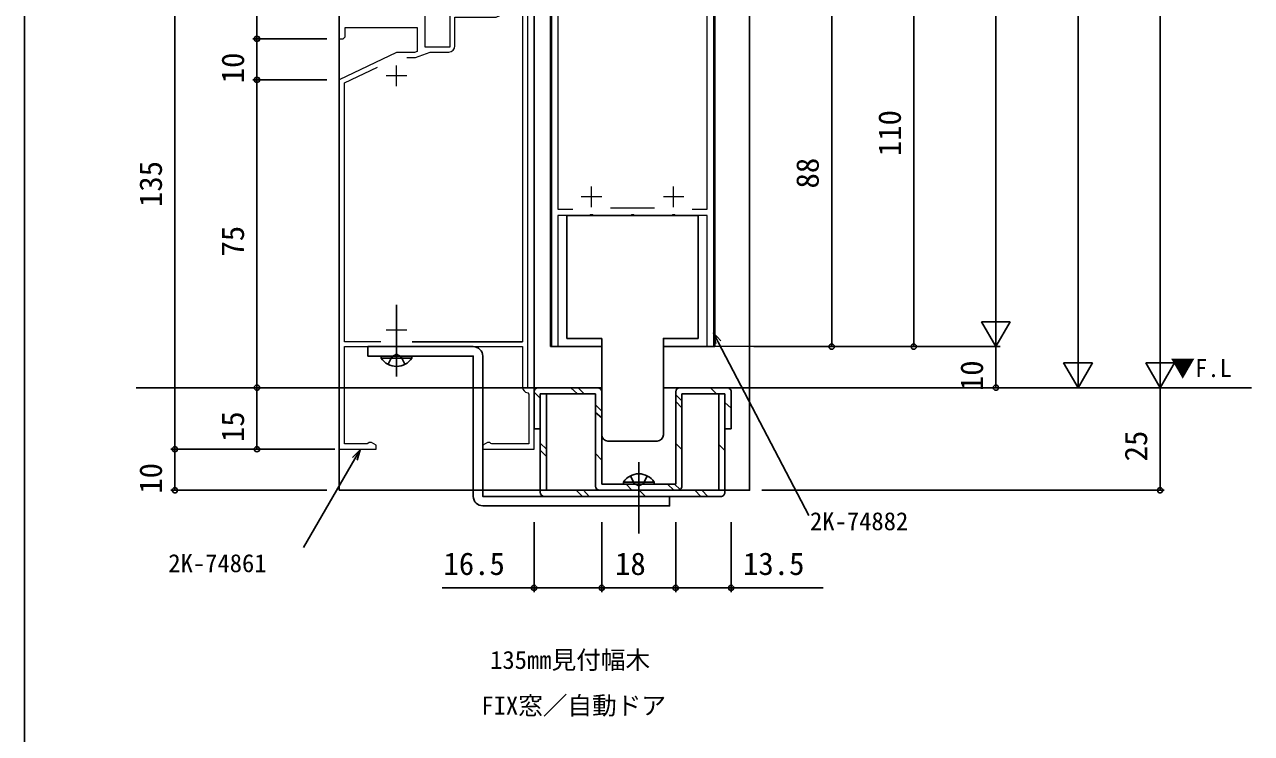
# Model space of a CAD drawing. Units: millimetres, scale not verified. Extents: x -437 to 438, y -681 to 679.
# Drawn here: x -436.7 to -137.8, y -157.7 to 15.1 of the extents above; entities that cross this region are included whole.
import ezdxf
from ezdxf.enums import TextEntityAlignment as Align

# ---------------------------------------------------------------- set-up
doc = ezdxf.new("R2010")
doc.units = ezdxf.units.MM
doc.header["$LTSCALE"] = 4
for name, color, linetype in [('0-1_USER1', 3, 'Continuous'), ('0-3_YKK_12', 2, 'Continuous'), ('0-4_YKK_13', 4, 'Continuous'), ('0-6_YKK_D', 6, 'Continuous'), ('0-7_YKK_ZWAK', 7, 'Continuous')]:
    doc.layers.add(name, color=color, linetype=linetype)
doc.layers.add('0-2_YKK_11', color=7, linetype='Continuous', lineweight=18)
doc.styles.add('ＭＳ ゴシック', font='')
doc.styles.get('ＭＳ ゴシック').set_extended_font_data('MS Gothic')

msp = doc.modelspace()

# ---------------------------------------------------------------- linework, layer by layer
at = {"layer": '0-2_YKK_11', "color": 2}
for p, q in [((-346.077, 0.1), (-346.077, 5.1)), ((-343.577, 2.6), (-348.577, 2.6)), ((-298.577, -29.4), (-298.577, -24.4)), ((-278.577, -29.4), (-278.577, -24.4)), ((-296.077, -26.9), (-301.077, -26.9)), ((-276.077, -26.9), (-281.077, -26.9)), ((-343.577, -59.4), (-348.577, -59.4)), ((-346.077, -61.9), (-346.077, -56.9))]:
    msp.add_line(p, q, dxfattribs=at)
at = {"layer": '0-2_YKK_11'}
for p, q in [((-293.928, -29.6), (-283.226, -29.6)), ((-255.368, -63.405), (-268.577, -63.405))]:
    msp.add_line(p, q, dxfattribs=at)
for points in [[(-314.077, -73.4), (-314.077, 46.6)], [(-268.877, 24.6), (-268.877, -63.4), (-270.377, -63.4), (-270.377, -31.4), (-278.119, -31.4), (-278.302, -31.28), (-278.852, -31.28), (-279.035, -31.4), (-288.119, -31.4), (-288.302, -31.28), (-288.852, -31.28), (-289.035, -31.4), (-298.119, -31.4), (-298.302, -31.28), (-298.852, -31.28), (-299.035, -31.4), (-306.777, -31.4), (-306.777, -63.4), (-308.277, -63.4), (-308.277, 24.6)], [(-360.077, 18.1), (-360.077, 11.6), (-359.077, 11.6), (-358.577, 12.1), (-358.577, 14.4), (-341.077, 14.4)], [(-331.877, 9.9), (-331.877, 16.9), (-321.811, 16.9), (-315.84, 19.684), (-315.377, 19.39), (-315.377, -62.2), (-342.282, -62.2), (-315.377, -62.2)], [(-333.077, 18.1), (-333.077, 9.6), (-339.077, 9.6), (-339.077, 18.1)], [(-293.353, 19.8), (-306.777, 19.8), (-306.777, -29.9), (-303.105, -29.9)], [(-274.049, -29.9), (-270.377, -29.9), (-270.377, 19.8), (-283.801, 19.8), (-270.377, 19.8)], [(-341.077, 14.4), (-341.077, 8.515), (-341.669, 8.3), (-346.077, 8.3), (-360.077, 1.6), (-360.077, -88.4), (-351.077, -88.4), (-351.077, -87.42), (-352.203, -86.77), (-352.777, -86.77), (-353.059, -86.968), (-353.247, -87.1), (-358.777, -87.1), (-358.777, -63.4), (-346.537, -63.4), (-346.353, -63.28), (-345.803, -63.28), (-345.62, -63.4), (-315.377, -63.4), (-315.377, -73.2)], [(-343.539, 7.1), (-341.457, 7.1), (-337.886, 8.4), (-333.377, 8.4)], [(-349.872, -62.2), (-358.777, -62.2), (-358.777, 0.892), (-350.723, 4.746)], [(-314.127, -74.679), (-313.877, -74.975), (-313.877, -87.1), (-322.907, -87.1), (-323.095, -86.968), (-323.377, -86.77), (-323.951, -86.77), (-325.077, -87.42), (-325.077, -88.4), (-312.577, -88.4), (-312.577, -73.4), (-314.077, -73.4)]]:
    msp.add_lwpolyline(points, dxfattribs=at)
for centre, start, end in [((-333.377, 9.9), 270.00001, 359.99999), ((-313.877, -73.2), 180.00001, 260.40592)]:
    msp.add_arc(centre, 1.5, start, end, dxfattribs=at)
at = {"layer": '0-3_YKK_12'}
for p, q in [((-360.077, -73.4), (-360.077, 164.298)), ((-312.577, -73.4), (-312.577, 164.298)), ((-308.577, -63.405), (-308.577, 164.298)), ((-268.577, -63.405), (-268.577, 164.298)), ((-260.077, -73.4), (-260.077, 164.298)), ((-308.577, -63.405), (-296.077, -63.405)), ((-281.077, -63.405), (-268.577, -63.405)), ((-409.489, -73.4), (-296.077, -73.4)), ((-360.077, -73.4), (-360.077, -98.4)), ((-281.077, -73.4), (-137.822, -73.4))]:
    msp.add_line(p, q, dxfattribs=at)
msp.add_lwpolyline([(-360.077, -98.4), (-260.077, -98.4), (-260.077, -73.4)], dxfattribs=at)
at = {"layer": '0-4_YKK_13'}
for p, q in [((-272.577, -61.4), (-272.577, -31.4)), ((-346.078, -70.7), (-346.078, -53.2)), ((-296.077, -61.4), (-304.577, -61.4)), ((-296.077, -84.9), (-296.077, -61.4)), ((-349.828, -66.209), (-349.828, -65.7)), ((-349.828, -65.7), (-342.328, -65.7)), ((-312.577, -74.4), (-312.577, -83.4)), ((-311.077, -75.996), (-312.577, -74.515)), ((-311.577, -73.4), (-297.077, -73.4)), ((-301.995, -74.9), (-303.595, -73.4)), ((-300.412, -74.9), (-301.833, -73.4)), ((-296.077, -74.4), (-296.077, -96.9)), ((-278.077, -74.4), (-278.077, -96.9)), ((-277.077, -73.4), (-265.577, -73.4)), ((-268.101, -74.9), (-269.582, -73.4)), ((-264.577, -74.4), (-264.577, -83.4)), ((-309.577, -74.9), (-311.077, -74.9)), ((-311.077, -74.9), (-311.077, -98.9)), ((-309.577, -74.9), (-309.577, -98.4)), ((-297.577, -74.9), (-309.577, -74.9)), ((-297.577, -74.9), (-297.577, -97.4)), ((-296.077, -79.158), (-297.577, -77.563)), ((-276.577, -76.619), (-278.077, -75.156)), ((-276.577, -78.304), (-278.077, -76.785)), ((-267.577, -74.9), (-276.577, -74.9)), ((-276.577, -74.9), (-276.577, -97.4)), ((-266.077, -74.9), (-266.077, -98.9)), ((-266.077, -77.002), (-264.577, -78.425)), ((-296.077, -80.765), (-297.577, -79.409)), ((-311.077, -83.4), (-312.577, -83.4)), ((-264.577, -83.4), (-266.077, -83.4)), ((-294.577, -86.4), (-282.577, -86.4)), ((-309.577, -88.396), (-311.077, -86.915)), ((-309.577, -90.181), (-311.077, -88.641)), ((-296.077, -91.036), (-297.577, -89.46)), ((-276.577, -88.498), (-278.077, -86.979)), ((-266.077, -88.692), (-267.577, -87.227)), ((-287.077, -108.909), (-287.077, -91.525)), ((-267.577, -98.4), (-309.577, -98.4)), ((-300.798, -99.9), (-302.298, -98.4)), ((-299.13, -99.9), (-300.557, -98.4)), ((-296.577, -98.4), (-277.577, -98.4)), ((-296.077, -96.9), (-278.077, -96.9)), ((-290.827, -96.391), (-285.077, -96.391)), ((-290.827, -96.9), (-290.827, -96.391)), ((-290.827, -96.9), (-285.077, -96.9)), ((-288.769, -98.4), (-290.149, -96.944)), ((-283.327, -96.391), (-289.077, -96.391)), ((-283.327, -96.9), (-289.077, -96.9)), ((-285.473, -99.933), (-286.987, -98.4)), ((-283.327, -96.9), (-283.327, -96.391)), ((-278.498, -98.4), (-280.037, -96.9)), ((-276.996, -98.214), (-278.351, -96.9)), ((-271.921, -99.9), (-273.402, -98.4)), ((-270.254, -99.9), (-271.735, -98.4)), ((-310.077, -99.9), (-267.077, -99.9))]:
    msp.add_line(p, q, dxfattribs=at)
for points in [[(-272.577, -31.4), (-304.577, -31.4), (-304.577, -61.4)], [(-281.077, -84.9), (-281.077, -61.4), (-272.577, -61.4)], [(-327.378, -63.4), (-353.078, -63.4), (-353.078, -65.7)], [(-353.078, -65.7), (-327.378, -65.7), (-327.378, -99.9)], [(-349.828, -66.209), (-342.328, -66.209), (-342.328, -65.7)], [(-348.128, -67.709), (-347.223, -65.854), (-346.078, -65.245)], [(-344.028, -67.709), (-344.933, -65.854), (-346.078, -65.245)], [(-325.078, -102.2), (-279.578, -102.2), (-279.578, -99.9), (-325.078, -99.9), (-325.078, -65.7)], [(-266.077, -74.9), (-267.577, -74.9), (-267.577, -98.4)], [(-289.127, -94.891), (-288.222, -96.746), (-287.077, -97.355)], [(-285.027, -94.891), (-285.932, -96.746), (-287.077, -97.355)]]:
    msp.add_lwpolyline(points, dxfattribs=at)
for centre, radius, start, end in [((-327.378, -65.7), 2.3, 0, 90), ((-346.078, -63.673), 4.527, 214.06671, 325.93329), ((-311.577, -74.4), 1, 90.01399, 180), ((-297.077, -74.4), 1, 0.00087, 90), ((-277.077, -74.4), 1, 90.01399, 180), ((-265.577, -74.4), 1, 0.00087, 90.01399), ((-294.577, -84.9), 1.5, 180, 270), ((-282.577, -84.9), 1.5, 270, 0), ((-287.077, -98.927), 4.527, 34.06671, 145.93329), ((-296.577, -97.4), 1, 180, 269.98601), ((-277.577, -97.4), 1, 270, 0.00087), ((-325.078, -99.9), 2.3, 180, 270), ((-310.077, -98.9), 1, 180, 269.98601), ((-267.077, -98.9), 1, 270, 0.00087)]:
    msp.add_arc(centre, radius, start, end, dxfattribs=at)
at = {"layer": '0-6_YKK_D'}
for p, q in [((-160.074, -66.4), (-160.074, 556.8)), ((-200.074, -56.405), (-200.074, 295.797)), ((-180.074, -66.4), (-180.074, 285.796)), ((-400.077, -88.4), (-400.077, 46.6)), ((-380.077, 46.6), (-380.077, 11.6)), ((-220.078, -63.405), (-220.078, 46.6)), ((-240.078, -63.405), (-240.078, 24.6)), ((-363.077, 11.621), (-381.077, 11.621)), ((-363.077, 11.6), (-381.077, 11.6)), ((-380.077, 1.621), (-380.077, 11.621)), ((-363.077, 1.621), (-381.077, 1.621)), ((-363.077, 1.6), (-381.077, 1.6)), ((-380.077, -73.4), (-380.077, 1.6)), ((-200.074, -63.405), (-200.074, -51.28)), ((-200.074, -63.405), (-203.574, -57.343)), ((-196.574, -57.343), (-203.574, -57.343)), ((-200.074, -63.405), (-196.574, -57.343)), ((-180.074, -73.4), (-180.074, -61.276)), ((-160.074, -73.4), (-160.074, -61.276)), ((-259.077, -63.405), (-239.078, -63.405)), ((-259.077, -63.405), (-219.078, -63.405)), ((-259.077, -63.405), (-199.074, -63.405)), ((-259.077, -63.405), (-199.074, -63.405)), ((-200.074, -63.405), (-200.074, -73.4)), ((-180.074, -73.4), (-183.574, -67.338)), ((-176.574, -67.338), (-183.574, -67.338)), ((-180.074, -73.4), (-176.574, -67.338)), ((-160.074, -73.4), (-163.574, -67.338)), ((-156.574, -67.338), (-163.574, -67.338)), ((-160.074, -73.4), (-156.574, -67.338)), ((-362.077, -73.4), (-381.077, -73.4)), ((-363.077, -73.4), (-381.077, -73.4)), ((-380.077, -88.4), (-380.077, -73.4)), ((-208.45, -73.4), (-199.074, -73.4)), ((-208.45, -73.4), (-179.074, -73.4)), ((-208.45, -73.4), (-159.074, -73.4)), ((-207.075, -73.4), (-159.074, -73.4)), ((-160.074, -98.4), (-160.074, -73.4)), ((-361.077, -88.4), (-401.077, -88.4)), ((-363.077, -88.4), (-401.077, -88.4)), ((-400.077, -98.4), (-400.077, -88.4)), ((-362.077, -88.4), (-381.077, -88.4)), ((-363.077, -98.4), (-401.077, -98.4)), ((-257.077, -98.4), (-159.074, -98.4)), ((-312.577, -106.2), (-312.577, -123.2)), ((-296.077, -106.2), (-296.077, -123.2)), ((-296.077, -106.2), (-296.077, -123.2)), ((-278.077, -106.2), (-278.077, -123.2)), ((-278.077, -106.2), (-278.077, -123.2)), ((-264.577, -106.2), (-264.577, -123.2)), ((-296.077, -122.2), (-278.077, -122.2))]:
    msp.add_line(p, q, dxfattribs=at)
for points in [[(-268.302, -62.615), (-268.876, -60.038), (-267.09, -61.983)], [(-268.876, -60.038), (-267.696, -62.299), (-245.658, -104.533)], [(-354.968, -88.547), (-356.242, -90.756), (-368.719, -112.389)], [(-356.833, -90.415), (-354.968, -88.547), (-355.65, -91.098)], [(-296.077, -122.2), (-312.577, -122.2), (-335.002, -122.2)], [(-278.077, -122.2), (-264.577, -122.2), (-242.152, -122.2)]]:
    msp.add_lwpolyline(points, dxfattribs=at)
for centre in [(-380.077, 11.621), (-380.077, 11.6), (-380.077, 1.621), (-380.077, 1.6), (-240.078, -63.405), (-220.078, -63.405), (-380.077, -73.4), (-380.077, -73.4), (-200.074, -73.4), (-400.077, -88.4), (-400.077, -88.4), (-380.077, -88.4), (-400.077, -98.4), (-160.074, -98.4), (-312.577, -122.2), (-296.077, -122.2), (-296.077, -122.2), (-278.077, -122.2), (-278.077, -122.2), (-264.577, -122.2)]:
    msp.add_circle(centre, 0.637, dxfattribs=at)
at = {"layer": '0-7_YKK_ZWAK'}
msp.add_line((-436.7, 643.8), (-436.7, -681.2), dxfattribs=at)

# ---------------------------------------------------------------- texts
at = {"layer": '0-1_USER1', "style": 'ＭＳ ゴシック'}
for s, p in [('▼F.L', (-157.565, -72.141)), ('135㎜見付幅木', (-323.288, -143.257)), ('FIX窓／自動ドア', (-325.419, -154.382))]:
    msp.add_text(s, height=4.399, dxfattribs=at).set_placement(p, align=Align.BOTTOM_LEFT)
at = {"layer": '0-6_YKK_D', "style": 'ＭＳ ゴシック'}
for s, p in [('10', (-381.577, 0.783)), ('110', (-221.578, -16.968)), ('88', (-241.578, -24.857)), ('135', (-401.577, -29.38)), ('75', (-381.577, -41.44)), ('10', (-201.574, -74.24)), ('15', (-381.577, -86.653)), ('25', (-161.574, -91.355)), ('10', (-401.577, -99.238))]:
    msp.add_text(s, height=5.499, rotation=90, dxfattribs=at).set_placement(p, align=Align.BOTTOM_LEFT)
for s, height, p in [('2K-74882', 4.399, (-245.362, -109.458)), ('2K-74861', 4.399, (-401.68, -119.681)), ('16.5', 5.499, (-334.653, -120.7)), ('18', 5.499, (-292.851, -120.7)), ('13.5', 5.499, (-261.678, -120.7))]:
    msp.add_text(s, height=height, dxfattribs=at).set_placement(p, align=Align.BOTTOM_LEFT)

doc.saveas('drawing.dxf')
